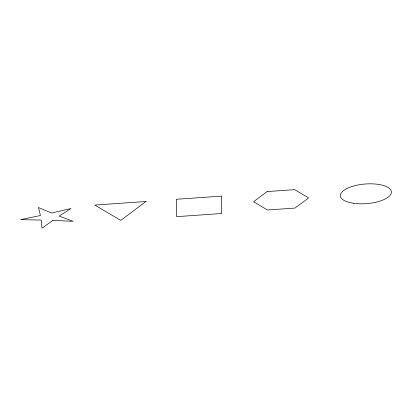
<?xml version="1.0" encoding="UTF-8"?>
<svg xmlns="http://www.w3.org/2000/svg" width="412" height="412" viewBox="0 0 412 412"><rect width="100%" height="100%" fill="white"/><g stroke="black" fill="none" stroke-linecap="round" stroke-linejoin="round"><path stroke-width="0.62" d="M145.997 201.483L120.737 220.379L94.801 205.063L145.997 201.483M267.125 191.58L253.529 201.746L267.486 209.991L295.038 208.065L308.634 197.894L294.678 189.654L267.125 191.58M52.818 220.435L42.019 228.181L41.215 220.075L20.6 219.658L40.433 215.512L38.491 207.514L51.557 213.055L70.967 208.529L59.21 216.099L73.151 221.301L52.818 220.435M221.368 196.127L176.321 199.279L176.66 216.661L221.708 213.509L221.368 196.127M353.29 203.255A25.601 9.837 -4.5 0 0 391.4 192.033A25.601 9.837 -4.5 0 0 352.914 186.193A25.601 9.837 -4.5 0 0 353.29 203.255"/></g></svg>
